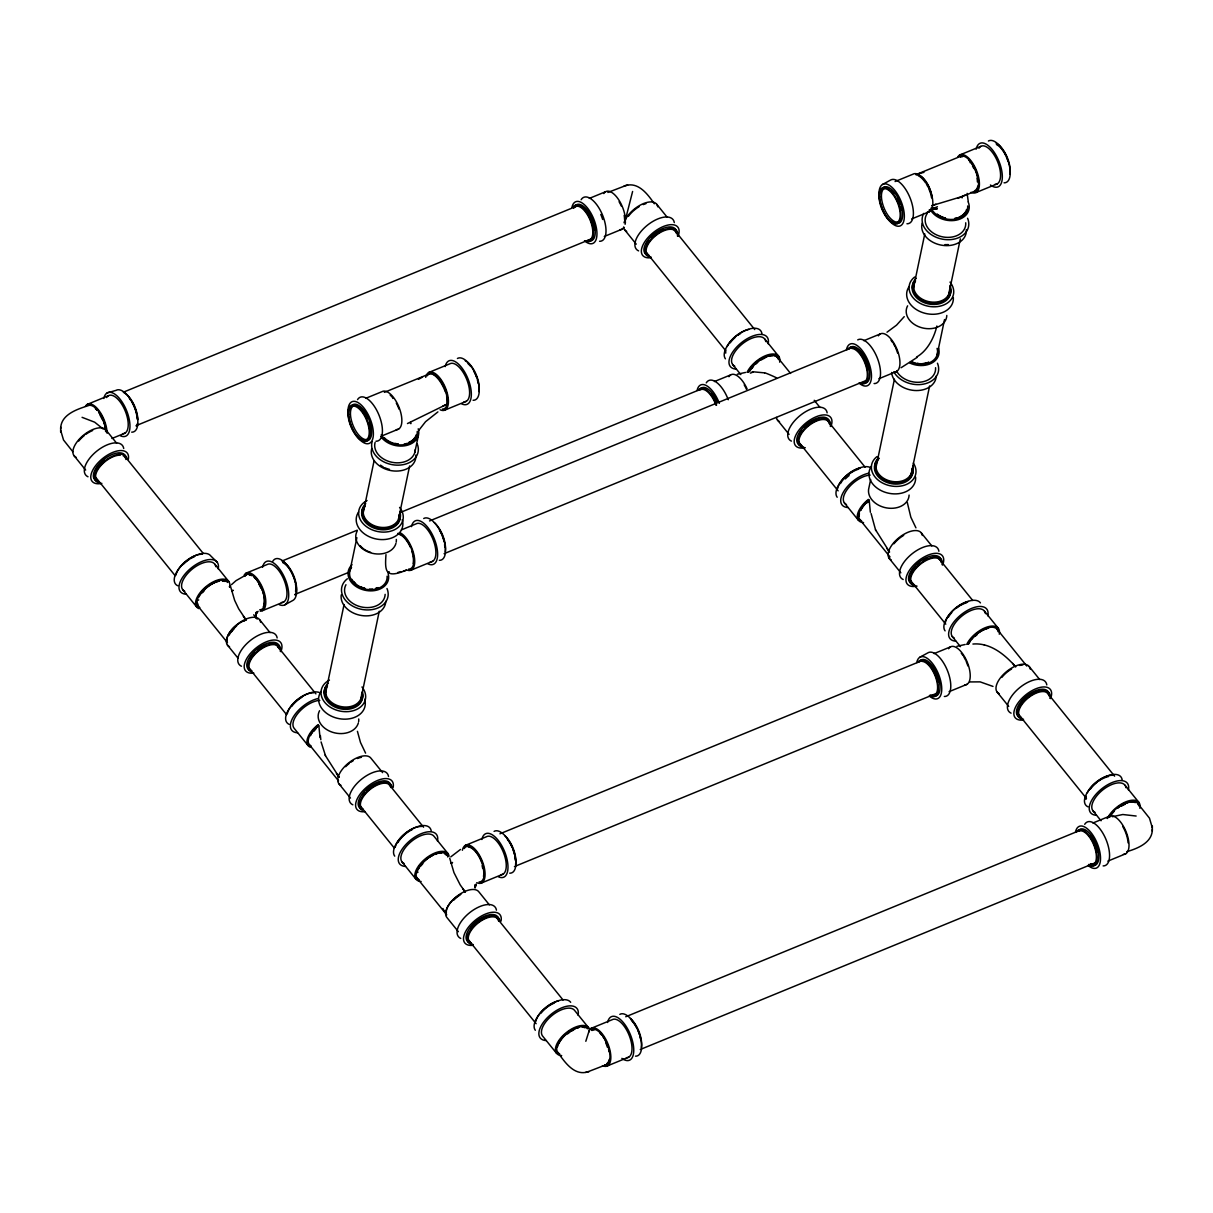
<?xml version="1.0" encoding="UTF-8"?>
<svg xmlns="http://www.w3.org/2000/svg" width="1213" height="1213" viewBox="0 0 1213 1213"><rect width="100%" height="100%" fill="white"/><g stroke="black" fill="none" stroke-linecap="round" stroke-linejoin="round"><path stroke-width="1.5" d="M72.841 451.736L63.516 439.985L60.665 430.312M60.68 428.871C60.574 414.694 77.025 409.251 87.852 405.809A18.953 8.521 67.7 0 1 98.996 411.889A18.953 8.521 67.7 0 1 106.138 430.933M475.117 886.824L475.132 884.702L475.102 888.007L476.178 884.065L474.905 887.067L475.981 885.202M1126.756 851.693C1137.324 848.584 1152.471 842.732 1152.32 829.283M1152.335 827.857L1149.484 818.184L1137.794 803.506M60.65 432.116L60.695 427.006M255.791 617.857L255.837 612.489L256.17 616.75M1152.305 831.148L1152.35 826.053M589.018 1031.899L589.109 1030.838L585.818 1041.285M962.243 196.445L962.106 197.901L962.091 196.521L965.002 195.05M320.353 735.548L320.823 739.687M229.318 586.698L230.409 585.97L234.67 600.405L238.673 608.79L246.087 619.949A18.953 9.901 -35.2 0 0 227.074 640.934M255.807 615.795L256.898 611.868L255.625 614.855L258.111 611.291M449.705 858.167L453.965 872.617L460.182 884.853L465.367 892.162L462.653 888.568M336.41 773.591L339.215 777.336L325.524 755.775L321.081 741.931M886.764 548.321L889.569 552.067L875.513 529.732L871.086 513.554M349.951 570.838L356.88 537.677M325.509 693.351L344.067 604.499M362.93 514.191L374.029 461.046M392.815 398.455L392.906 397.955A18.953 8.521 67.7 0 0 390.146 395.059M360.701 700.068L379.26 611.216M398.516 519.073L409.615 465.944M414.876 452.222L418.379 435.467M870.661 479.544L868.902 487.914A20.5 15.253 11.8 0 0 886.491 507.898A20.5 15.253 11.8 0 0 909.098 495.071M875.862 468.082L894.421 379.229M924.776 233.942L913.283 288.906A18.195 13.54 11.8 0 1 913.753 285.404M970.188 162.724L970.476 161.374M910.675 476.648L929.613 385.946M948.096 297.473L960.347 238.84M937.209 354.575L944.518 319.565M935.92 204.163L931.66 205.71L962.091 196.521M625.544 219.204L632.61 191.457M936.861 326.024C934.162 337.745 927.278 351.073 916.558 357.016M1012.719 663.42L1015.721 666.892C1004.986 654.626 990.263 642.465 972.917 644.042M418.743 430.388L425.551 421.699L437.923 411.904M904.231 316.654L896.528 325.16L887.006 332.21M446.657 396.363L447.263 404.065L407.462 423.549M231.501 584.651L235.989 580.678L246.588 574.628M450.796 856.863L460.47 849.449M917.028 357.471L901.077 367.736M385.977 554.629C384.748 571.49 385.4 578.813 406.006 570.322L403.413 571.005M232.001 591.019L233.275 590.306L231.956 590.852M451.297 863.216L452.555 862.504L451.251 863.065M418.424 379.366L422.488 377.122M882.533 184.467L890.585 180.055A23.578 10.599 67.7 0 1 910.523 199.053A23.578 10.599 67.7 0 1 906.96 223.753M284.994 604.756L293.046 600.344A22.547 10.129 67.7 0 0 291.469 571.975A22.547 10.129 67.7 0 0 272.819 561.21M919.924 657.203L927.99 652.791A23.578 10.599 67.7 0 1 947.914 671.79A23.578 10.599 67.7 0 1 944.351 696.474M82.075 417.333L94.675 422.185L103.257 429.068M442.897 406.052L447.263 404.065A18.968 7.581 65.4 0 1 446.52 406.734M915.845 174.687L960.211 156.477A18.953 8.521 67.7 0 1 976.238 171.746A18.953 8.521 67.7 0 1 973.372 191.609M87.23 404.414L108.397 395.726M589.336 198.401L605.621 191.715M607.849 192.458L626.029 185.483M123.317 392.208L576.918 206.089M136.083 425.672L593.187 238.112M111.96 438.484L124.984 433.132M604.286 236.474L622.208 229.136M365.735 398.319L382.034 391.647A20.5 9.219 67.7 0 1 399.365 408.159A20.5 9.219 67.7 0 1 396.257 429.629M428.614 372.527L449.78 363.839A20.5 9.219 67.7 0 1 467.111 380.351A20.5 9.219 67.7 0 1 464.018 401.821M895.088 181.525L913.01 174.187A20.5 9.219 67.7 0 1 930.341 190.699A20.5 9.219 67.7 0 1 927.232 212.169M959.589 155.067L980.756 146.379M384.354 392.345L428.72 374.15M928.976 210.198L937.437 206.726M957.754 198.386L975.555 191.078M380.7 436.407L398.622 429.053M445.201 409.949L466.383 401.26M911.676 218.947L929.598 211.593M976.177 192.488L997.359 183.8M245.981 573.218L267.148 564.53A20.5 9.219 67.7 0 1 284.479 581.042A20.5 9.219 67.7 0 1 281.386 602.512M714.457 381.534L730.742 374.862M282.023 561.028L357.228 530.187M400.957 512.235L700.007 389.54M197.037 600.632L198.735 599.95M401.412 529.884L416.074 523.864A20.5 9.219 67.7 0 1 433.405 540.376A20.5 9.219 67.7 0 1 430.312 561.846M863.853 340.686L880.138 334M429.569 520.938L851.147 347.964M294.804 594.491L349.01 572.248M262.569 610.624L283.751 601.951M444.094 553.674L867.416 379.987M411.495 569.974L432.662 561.285M878.819 378.759L896.741 371.405M465.261 845.416L486.443 836.743A20.5 9.219 67.7 0 1 503.774 853.255A20.5 9.219 67.7 0 1 500.666 874.725M934.116 653.595L950.401 646.908M499.938 833.801L921.41 660.873M416.332 872.844L418.015 872.147M514.448 866.552L937.679 692.896M481.864 882.837L503.031 874.148M949.082 691.683L966.988 684.329M591.019 1028.397L612.186 1019.708A20.5 9.219 67.7 0 1 629.517 1036.236A20.5 9.219 67.7 0 1 626.424 1057.706M1092.898 823.02L1109.182 816.334M625.726 1016.767L1081.071 829.935M556.919 1046.971L557.555 1046.713A18.195 8.991 -38.9 0 1 578.874 1027.456A17.937 8.855 -38.9 0 0 558.935 1043.21M640.252 1049.503L1095.597 862.67M606.985 1064.408L587.198 1072.049M607.607 1065.818L628.774 1057.13M1107.863 861.109L1125.77 853.755M750.377 373.149L753.258 371.982M764.812 372.937C764.569 372.33 778.109 378.35 776.654 378.001M984.198 644.937L984.471 644.998M243.358 616.356L246.087 619.949A18.953 9.37 -38.9 0 0 243.328 621.253M1112.336 816.713L1122.798 814.514L1136.141 816.031M107.153 392.921L116.039 390.374A22.547 10.129 67.7 0 1 135.098 408.538A22.547 10.129 67.7 0 1 131.701 432.162M932.221 209.03L935.344 208.211L933.51 208.136L937.27 208.56L932.342 209L937.027 208.924L934.51 207.741M397.925 572.43L400.942 571.641M918.908 173.656L923.972 172.337M626.151 185.453C638.887 181.965 648.212 194.914 654.323 203.769M557.722 1052.308C564.257 1061.314 573.597 1075.704 587.077 1072.08M624.179 185.892L627.637 185.119M737.277 374.241L745.525 372.436M956.936 646.302L965.184 644.482M585.591 1072.398L589.048 1071.64M875.771 530.521L875.513 529.732M325.524 755.775L325.16 755.002M1019.511 665.437L1022.862 664.921M969.945 681.933L980.134 681.873L992.992 686.422M752.227 371.709L764.539 372.876M217.203 562.256L210.789 555.948A22.547 11.129 -38.9 0 0 184.224 562.908A22.547 11.129 -38.9 0 0 177.765 585.773M656.718 204.269L667.211 217.279M764.766 339.034L778.761 356.379M814.211 400.29L820.049 407.507M921.304 532.932L931.811 545.926M984.425 611.094L998.42 628.425M1029.215 666.559L1039.708 679.553M1125.012 785.22L1139.007 802.551M777.563 357.335L790.588 373.452M997.222 629.38L1026.82 666.043M673.791 229.287L754.744 329.557M826.356 419.182L865.081 467.141M938.316 557.859L972.72 600.465M1046.122 691.38L1114.595 776.184M645.665 251.546L725.419 350.33M798.23 441.441L838.138 490.856M910.19 580.117L945.791 624.195M1018.01 713.638L1086.484 798.442M859.592 519.27L890.039 556.979M624.574 229.712L636.234 244.147M732.637 364.476L740.794 374.59M777.412 419.941L789.072 434.39M844.384 502.895L858.379 520.225M889.174 558.359L900.834 572.809M952.281 636.537L960.453 646.65M997.071 692.001L1008.731 706.436M1092.868 810.663L1101.04 820.761M214.792 564.151L228.787 581.497M259.567 619.631L270.059 632.625M106.138 430.175L116.63 443.17M382.626 772.636L370.951 758.201A20.5 10.129 -38.9 0 0 346.797 764.508A20.5 10.129 -38.9 0 0 340.929 785.296M448.067 853.694L434.072 836.364A20.5 10.129 -38.9 0 0 409.918 842.686A20.5 10.129 -38.9 0 0 404.05 863.474M489.355 904.837L478.847 891.828A20.5 10.129 -38.9 0 0 456.74 896.422A20.5 10.129 -38.9 0 0 446.718 917.271L458.378 931.705M588.654 1027.82L574.659 1010.49A20.5 10.129 -38.9 0 0 552.537 1015.084A20.5 10.129 -38.9 0 0 542.514 1035.932L556.509 1053.263M253.699 614.809L257.201 619.13M124.894 456.376L203.253 553.431M276.003 644.452L315.896 693.866M389.146 784.599L423.549 827.205M496.951 918.105L563.059 999.997M95.584 477.164L175.142 575.675M249.059 668.166L286.602 714.669M359.836 805.387L394.24 847.993M467.642 938.907L536.131 1023.711M197.84 605.969L227.453 642.647M309.239 744.539L338.518 780.793M417.136 878.182L446.733 914.845M182.647 589.594L196.642 606.925M227.422 645.058L237.93 658.053M73.993 455.618L85.653 470.053M308.026 745.495L294.031 728.164A20.5 10.129 -38.9 0 1 299.505 711.515A20.5 10.129 -38.9 0 1 319.807 700.371M338.821 783.628L350.481 798.078M401.928 861.806L415.923 879.137M410.146 422.564L410.858 423.671L410.449 422.458M915.936 527.852L910.842 517.208L907.309 502.531M365.583 753.121L360.488 742.477L357.426 731.333M442.881 908.492L444.261 911.175M967.14 193.367L968.262 201.646M870.358 512.265L869.281 501.121M320.005 737.534L318.928 726.39M251.531 575.538A17.937 8.066 67.7 0 0 249.12 574.886A18.195 8.173 67.7 0 1 251.455 575.478M258.43 582.316A17.937 8.066 67.7 0 0 256.762 580.026A18.195 8.173 67.7 0 1 258.445 582.346M264.1 603.892A17.937 8.066 67.7 0 0 259.218 583.574A18.195 8.173 67.7 0 1 263.236 606.894M97.146 410.221A17.937 8.066 67.7 0 0 95.387 408.478A18.195 8.173 67.7 0 1 97.131 410.206M98.844 412.329A17.937 8.066 67.7 0 1 105.652 431.631M98.86 412.344A18.195 8.173 67.7 0 1 105.713 430.615M414.603 437.984A17.937 13.343 11.8 0 1 408.508 442.654M398.243 443.943A17.937 13.343 11.8 0 1 395.165 443.397M387.099 576.205A18.953 14.116 11.8 0 1 364.582 588.972A18.953 14.116 11.8 0 1 351.543 567.457M370.602 552.294A18.953 14.632 7.4 0 1 360.246 545.729M388.099 573.567A20.5 15.253 11.8 0 1 364.279 590.079A20.5 15.253 11.8 0 1 352.043 564.697M385.143 594.37A20.5 15.253 11.8 0 1 360.792 606.818A20.5 15.253 11.8 0 1 345.963 584.727M378.289 587.668A18.195 13.54 11.8 0 1 375.514 588.548A17.937 13.343 11.8 0 0 378.229 587.592M372.543 589.033A18.195 13.54 11.8 0 1 369.434 589.093M364.749 588.426A18.195 13.54 11.8 0 1 351.815 579.298M385.779 601.284A22.547 16.785 11.8 0 1 361.868 615.567A22.547 16.785 11.8 0 1 341.262 594.855M386.992 588.517A23.578 17.543 11.8 0 1 360.17 609.032A23.578 17.543 11.8 0 1 347.373 578.768M434.345 522.697A19.469 8.749 67.7 0 1 445.171 551.566M397.925 534.145A18.195 8.173 67.7 0 1 410.312 547.108M411.98 551.551A18.195 8.173 67.7 0 1 412.754 554.523M413.042 555.963A18.195 8.173 67.7 0 1 413.133 563.56M423.716 518.512A22.547 10.129 67.7 0 1 442.775 536.692A22.547 10.129 67.7 0 1 439.364 560.3M411.495 526.624A23.578 10.599 67.7 0 1 433.587 537.192A23.578 10.599 67.7 0 1 428.022 563.893M439.5 530.096A18.195 8.173 67.7 0 1 441.653 534.251M442.26 535.721A18.195 8.173 67.7 0 1 444.094 541.665M444.58 544.531A18.195 8.173 67.7 0 1 444.777 547.215M400.017 532.719A20.5 9.219 67.7 0 1 414.285 556.57A20.5 9.219 67.7 0 1 406.37 569.792M397.697 533.432A18.953 8.521 67.7 0 1 412.344 551.566A18.953 8.521 67.7 0 1 408.69 569.094M395.938 543.394A20.5 15.253 11.8 0 1 370.268 552.749A20.5 15.253 11.8 0 1 357.153 531.142M396.317 539.421A20.5 15.253 11.8 0 1 396.211 542.105M399.213 514.539A18.195 13.54 11.8 0 1 377.622 526.791A18.195 13.54 11.8 0 1 365.098 506.155M397.06 522.636A18.195 13.54 11.8 0 1 390.874 527.367M372.891 526.563A18.195 13.54 11.8 0 1 368.995 524.198M363.855 517.83A18.195 13.54 11.8 0 1 363.293 510.718M399.699 513.357A19.469 14.495 11.8 0 1 378.744 529.399A19.469 14.495 11.8 0 1 363.688 506.958M399.987 512.022A19.469 14.495 11.8 0 1 377.364 527.7A19.469 14.495 11.8 0 1 365.735 503.592M399.577 507.413A22.547 16.785 11.8 0 1 393.8 530.081A22.547 16.785 11.8 0 1 363.051 523.576A22.547 16.785 11.8 0 1 367.054 500.529M402.246 519.695A23.578 17.543 11.8 0 1 376.894 539.118A23.578 17.543 11.8 0 1 358.654 511.947M396.302 403.08A18.953 8.521 67.7 0 1 398.971 409.099M427.31 375.757A18.968 7.581 65.4 0 1 445.353 391.86M429.235 373.938A18.953 8.521 67.7 0 1 445.262 389.206A18.953 8.521 67.7 0 1 442.396 409.069M369.631 437.468A18.195 8.173 67.7 0 1 354.59 428.796A18.195 8.173 67.7 0 1 353.317 405.915M357.865 406.067A18.195 8.173 67.7 0 1 367.797 418.364M369.465 422.806A18.195 8.173 67.7 0 1 370.238 425.778M370.526 427.219A18.195 8.173 67.7 0 1 370.617 434.815M352.801 404.733A19.469 8.749 67.7 0 1 369.268 420.426A19.469 8.749 67.7 0 1 366.326 440.819M354.514 432.798A22.547 10.129 67.7 0 1 353.832 401.306A22.547 10.129 67.7 0 1 373.346 432.359A22.547 10.129 67.7 0 1 355.5 434.375M357.547 399.638A23.578 10.599 67.7 0 1 378.38 413.663A23.578 10.599 67.7 0 1 375.985 441.214M389.449 469.355A19.469 14.495 11.8 0 1 384.688 467.672M383.217 466.929A19.469 14.495 11.8 0 1 380.518 465.155M416.15 434.921A18.195 13.54 11.8 0 1 408.417 442.881M407.083 443.382A18.195 13.54 11.8 0 1 404.187 444.064M398 444.201A18.195 13.54 11.8 0 1 384.369 437.802M415.877 455.042A22.547 16.785 11.8 0 1 392.011 470.78A22.547 16.785 11.8 0 1 371.709 448.643M417.136 443.731A23.578 17.543 11.8 0 1 396.393 465.14A23.578 17.543 11.8 0 1 372.103 441.699M415.286 449.583A20.5 15.253 11.8 0 1 392.678 462.426A20.5 15.253 11.8 0 1 375.09 442.442M418.227 428.796A20.5 15.253 11.8 0 1 406.567 445.444A20.5 15.253 11.8 0 1 381.549 437.529M417.227 431.434A18.953 14.116 11.8 0 1 402.852 444.837A18.953 14.116 11.8 0 1 381.261 434.679M425.718 377.364A20.5 9.219 67.7 0 1 444.928 386.568A20.5 9.219 67.7 0 1 440.076 409.767M468.066 363.703A18.195 8.173 67.7 0 1 470.735 366.493M473.98 371.405A18.195 8.173 67.7 0 1 476.542 377.182M477.452 380.154A18.195 8.173 67.7 0 1 478.089 383.096M434.087 374.787A18.195 8.173 67.7 0 1 436.741 376.561M439.394 379.351A18.195 8.173 67.7 0 1 444.019 387.083M444.64 388.554A18.195 8.173 67.7 0 1 446.748 395.954M457.422 358.487A22.547 10.129 67.7 0 1 476.497 376.667A22.547 10.129 67.7 0 1 473.085 400.275M445.201 366.599A23.578 10.599 67.7 0 1 467.308 377.182A23.578 10.599 67.7 0 1 461.728 403.868M465.231 360.761A19.469 8.749 67.7 0 1 478.877 391.556M364.886 588.35A17.937 13.343 11.8 0 1 360.488 586.804M355.545 583.559A17.937 13.343 11.8 0 1 353.605 581.543M201.328 593.369A17.937 8.855 -38.9 0 1 219.144 581.057M222.479 580.769A17.937 8.855 -38.9 0 1 225.148 581.376M421.047 865.855A16.906 8.355 -38.9 0 1 422.776 863.701M419.091 879.728A18.953 9.37 -38.9 0 1 426.4 858.895A18.953 9.37 -38.9 0 1 447.809 857M446.354 913.146A18.953 9.901 -35.2 0 1 461.061 894.026M453.541 900.334A18.953 9.37 -38.9 0 1 459.863 895.103M421.108 881.502A20.5 10.129 -38.9 0 1 423.913 860.017A20.5 10.129 -38.9 0 1 449.083 856.242M416.969 872.587A18.195 8.991 -38.9 0 1 433.162 855.104M444.383 853.649A18.195 8.991 -38.9 0 1 446.263 855.135M418.349 869.084A17.937 8.855 -38.9 0 1 433.177 855.104M405.476 866.431A23.578 11.645 -38.9 0 1 411.055 839.73A23.578 11.645 -38.9 0 1 437.484 841.094M394.725 856.135A22.547 11.129 -38.9 0 1 408.114 831.466A22.547 11.129 -38.9 0 1 431.206 830.95M395.195 847.371A19.469 9.613 -38.9 0 1 421.639 826.447M398 842.504A18.195 8.991 -38.9 0 1 412.45 829.449M504.714 835.575A19.469 8.749 67.7 0 1 515.54 864.444M507.383 839.381A18.195 8.173 67.7 0 1 512.022 847.129M512.629 848.584A18.195 8.173 67.7 0 1 514.464 854.543M514.949 857.394A18.195 8.173 67.7 0 1 515.146 860.078M494.085 831.39A22.547 10.129 67.7 0 1 513.144 849.555A22.547 10.129 67.7 0 1 509.733 873.178M481.864 839.502A23.578 10.599 67.7 0 1 503.956 850.07A23.578 10.599 67.7 0 1 498.391 876.756M468.294 847.023A18.195 8.173 67.7 0 1 481.849 862.928M482.349 864.429A18.195 8.173 67.7 0 1 483.123 867.401M483.411 868.842A18.195 8.173 67.7 0 1 483.502 876.438M462.365 850.268A20.5 9.219 67.7 0 1 481.576 859.456A20.5 9.219 67.7 0 1 476.739 882.67M464.23 848.539A18.953 8.521 67.7 0 1 480.985 859.805A18.953 8.521 67.7 0 1 479.059 881.957M482.122 865.779A16.906 7.596 67.7 0 1 482.713 868.508M471.114 942.971A18.195 8.991 -38.9 0 1 478.134 922.987A18.195 8.991 -38.9 0 1 498.664 921.167M469.992 941.591A18.195 8.991 -38.9 0 1 467.217 937.846M470.599 928.218A18.195 8.991 -38.9 0 1 484.866 916.922M486.155 916.437A18.195 8.991 -38.9 0 1 488.672 915.739M469.113 942.486A19.469 9.613 -38.9 0 1 476.633 921.092A19.469 9.613 -38.9 0 1 498.604 919.136M473.115 945.276A22.547 11.129 -38.9 0 1 464.958 932.858A22.547 11.129 -38.9 0 1 487.596 913.283A22.547 11.129 -38.9 0 1 501.014 921.167M460.728 938.422A23.578 11.645 -38.9 0 1 469.825 912.54A23.578 11.645 -38.9 0 1 496.435 910.175M473.146 944.533A19.469 9.613 -38.9 0 1 475.814 924.124A19.469 9.613 -38.9 0 1 499.726 920.531M582.255 1027.153A18.195 8.991 -38.9 0 1 584.969 1027.775M231.547 631.73A17.937 8.855 -38.9 0 1 234.412 628.334M310.452 735.457A17.937 8.855 -38.9 0 1 318.852 725.495A18.195 8.991 -38.9 0 0 310.225 735.654M313.97 731.136A16.906 8.355 -38.9 0 1 315.85 729.013M311.195 746.086A18.953 9.37 -38.9 0 1 318.503 725.268M345.644 766.692A18.953 9.37 -38.9 0 1 349.299 763.386M350.602 762.401A18.953 9.37 -38.9 0 1 353.332 760.612M357.471 758.519A18.953 9.37 -38.9 0 1 361.444 757.276M310.149 747.163A20.5 10.129 -38.9 0 1 318.049 724.646M291.605 706.527A18.195 8.991 -38.9 0 1 301.901 697.232M289.149 724.343A22.547 11.129 -38.9 0 1 293.516 703.495A22.547 11.129 -38.9 0 1 319.853 692.684M297.579 732.788A23.578 11.645 -38.9 0 1 293.334 716.928A23.578 11.645 -38.9 0 1 318.261 698.491M287.299 713.729A19.469 9.613 -38.9 0 1 313.742 692.805M362.384 691.592A19.469 14.495 11.8 0 1 339.761 707.27A19.469 14.495 11.8 0 1 328.132 683.177M361.61 694.109A18.195 13.54 11.8 0 1 340.019 706.36A18.195 13.54 11.8 0 1 327.495 685.724M359.457 702.206A18.195 13.54 11.8 0 1 353.286 706.936M342.87 708.256A18.195 13.54 11.8 0 1 339.731 707.695M326.252 697.399A18.195 13.54 11.8 0 1 325.691 690.288M361.974 686.983A22.547 16.785 11.8 0 1 356.197 709.65A22.547 16.785 11.8 0 1 325.448 703.146A22.547 16.785 11.8 0 1 329.451 680.099M364.658 699.264A23.578 17.543 11.8 0 1 339.291 718.687A23.578 17.543 11.8 0 1 321.051 691.516M362.096 692.926A19.469 14.495 11.8 0 1 341.141 708.968A19.469 14.495 11.8 0 1 326.085 686.528M358.335 722.978A20.5 15.253 11.8 0 1 332.665 732.318A20.5 15.253 11.8 0 1 319.565 710.712M358.714 718.991A20.5 15.253 11.8 0 1 358.623 721.674M363.218 809.329A18.195 8.991 -38.9 0 1 370.238 789.345A18.195 8.991 -38.9 0 1 390.768 787.525M361.216 808.844A19.469 9.613 -38.9 0 1 368.737 787.449A19.469 9.613 -38.9 0 1 390.707 785.508M362.338 810.239A19.469 9.613 -38.9 0 1 369.859 788.844A19.469 9.613 -38.9 0 1 391.829 786.888M365.219 811.649A22.547 11.129 -38.9 0 1 357.062 799.215A22.547 11.129 -38.9 0 1 379.699 779.656A22.547 11.129 -38.9 0 1 393.118 787.54M352.831 804.795A23.578 11.645 -38.9 0 1 361.929 778.898A23.578 11.645 -38.9 0 1 388.524 776.532M362.702 794.576A18.195 8.991 -38.9 0 1 364.567 792.256M366.72 790.042A18.195 8.991 -38.9 0 1 371.678 786.115M372.982 785.296A18.195 8.991 -38.9 0 1 376.97 783.28M378.259 782.794A18.195 8.991 -38.9 0 1 380.776 782.097M202.586 592.566A16.906 8.355 -38.9 0 1 204.466 590.443M199.796 607.516A18.953 9.37 -38.9 0 1 205.224 588.29A18.953 9.37 -38.9 0 1 227.574 582.452M229.03 635.339A18.953 9.37 -38.9 0 1 236.641 625.878M198.75 608.592A20.5 10.129 -38.9 0 1 208.818 584.484A20.5 10.129 -38.9 0 1 229.651 587.259M184.755 591.262A20.5 10.129 -38.9 0 1 192.67 568.745A20.5 10.129 -38.9 0 1 215.808 566.698M198.447 605.499A18.195 8.991 -38.9 0 1 197.552 603.24M198.826 597.084A18.195 8.991 -38.9 0 1 219.007 581.133M222.373 580.83A18.195 8.991 -38.9 0 1 225.102 581.436M186.196 594.218A23.578 11.645 -38.9 0 1 191.76 567.532A23.578 11.645 -38.9 0 1 218.204 568.882M175.9 575.159A19.469 9.613 -38.9 0 1 202.344 554.235M183.133 564.515A18.195 8.991 -38.9 0 1 189.198 559.496M190.502 558.662A18.195 8.991 -38.9 0 1 194.489 556.661M282.599 561.452A19.469 8.749 67.7 0 1 294.198 576.979A19.469 8.749 67.7 0 1 295.199 595.083M282.796 562.62A18.195 8.173 67.7 0 1 293.91 577.873M294.395 579.359A18.195 8.173 67.7 0 1 295.184 582.331M295.456 583.771A18.195 8.173 67.7 0 1 295.547 591.368M262.569 567.29A23.578 10.599 67.7 0 1 284.676 577.858A23.578 10.599 67.7 0 1 279.096 604.559M244.192 575.068A20.5 9.219 67.7 0 1 262.296 587.259A20.5 9.219 67.7 0 1 260.219 611.2M244.935 576.327A18.953 8.521 67.7 0 1 261.69 587.608A18.953 8.521 67.7 0 1 259.764 609.76M258.9 584.211A16.906 7.596 67.7 0 1 260.886 588.078M229.545 646.726A20.5 10.129 -38.9 0 1 237.46 624.21A20.5 10.129 -38.9 0 1 260.583 622.163M251.819 670.759A18.195 8.991 -38.9 0 1 258.839 650.774A18.195 8.991 -38.9 0 1 279.369 648.955M277.352 645.316A18.195 8.991 -38.9 0 1 278.262 647.575M247.922 665.649A18.195 8.991 -38.9 0 1 248.059 662.783M249.817 658.341A18.195 8.991 -38.9 0 1 254.214 652.564M257.732 649.395A18.195 8.991 -38.9 0 1 260.279 647.545M261.599 646.711A18.195 8.991 -38.9 0 1 265.571 644.71M269.377 643.527A18.195 8.991 -38.9 0 1 272.758 643.224M249.833 670.273A19.469 9.613 -38.9 0 1 257.353 648.879A19.469 9.613 -38.9 0 1 279.324 646.938M253.835 673.079A22.547 11.129 -38.9 0 1 246.118 659.705A22.547 11.129 -38.9 0 1 270.378 640.509A22.547 11.129 -38.9 0 1 280.9 651.639M241.448 666.225A23.578 11.645 -38.9 0 1 250.545 640.328A23.578 11.645 -38.9 0 1 277.14 637.962M250.955 671.668A19.469 9.613 -38.9 0 1 260.507 648.758A19.469 9.613 -38.9 0 1 280.309 651.396M964.957 212.715A17.937 13.343 11.8 0 1 958.861 217.385A18.195 13.54 11.8 0 0 966.594 209.47M957.542 217.87A17.937 13.343 11.8 0 1 954.692 218.537A18.195 13.54 11.8 0 0 957.527 217.931M945.518 218.128A17.937 13.343 11.8 0 1 937.285 214.261M1109.88 816.804A17.937 8.855 -38.9 0 1 1114.216 811.118M1127.954 802.506A17.937 8.855 -38.9 0 0 1117.689 807.994A18.195 8.991 -38.9 0 1 1135.323 802.506M1129.167 802.202A17.937 8.855 -38.9 0 1 1135.186 802.506M1109.652 817.001A18.195 8.991 -38.9 0 1 1114.065 811.224M968.702 643.815A17.937 8.855 -38.9 0 1 988.595 628.076A18.195 8.991 -38.9 0 0 971.461 639.387M968.474 644.027A18.195 8.991 -38.9 0 1 969.778 641.707M860.805 510.188A17.937 8.855 -38.9 0 1 869.205 500.226M928.582 362.323A17.937 13.343 11.8 0 1 916.755 363.4M749.619 371.527A17.937 8.855 -38.9 0 1 753.516 365.81M754.547 364.704A17.937 8.855 -38.9 0 1 761.825 358.942M765.752 356.971A17.937 8.855 -38.9 0 1 777.351 357.562M972.508 166.06A16.906 7.596 67.7 0 1 973.887 168.592M977.041 178.159A16.906 7.596 67.7 0 1 977.405 181.965M916.528 174.778A18.953 9.431 70.1 0 1 932.069 197.613M918.362 175.749A18.953 8.521 67.7 0 1 925.655 182.92M926.474 184.24A18.953 8.521 67.7 0 1 928.021 187.075M928.718 188.561A18.953 8.521 67.7 0 1 930.447 193.201M930.902 194.747A18.953 8.521 67.7 0 1 931.569 197.795M957.8 156.917A20.5 9.219 67.7 0 1 976.92 171.579A20.5 9.219 67.7 0 1 971.052 192.306M978.967 148.229A20.5 9.219 67.7 0 1 997.071 160.419A20.5 9.219 67.7 0 1 994.994 184.361M960.514 157.174A18.195 8.173 67.7 0 1 962.606 156.659M968.596 159.919A18.195 8.173 67.7 0 1 978.072 181.283M977.814 186.074A18.195 8.173 67.7 0 1 975.252 190.38M996.207 143.301A19.469 8.749 67.7 0 1 1009.853 174.096M988.398 141.026A22.547 10.129 67.7 0 1 1007.472 159.206A22.547 10.129 67.7 0 1 1004.061 182.814M976.177 149.138A23.578 10.599 67.7 0 1 990.763 147.925A23.578 10.599 67.7 0 1 1002.332 177.053A23.578 10.599 67.7 0 1 990.43 185.013M996.404 144.468A18.195 8.173 67.7 0 1 1005.668 155.34M1006.335 156.765A18.195 8.173 67.7 0 1 1008.003 161.208M948.263 244.556A19.469 14.495 11.8 0 1 944.927 244.632M966.336 229.575A22.547 16.785 11.8 0 1 942.471 245.329A22.547 16.785 11.8 0 1 922.153 223.192M967.595 218.279A23.578 17.543 11.8 0 1 944.821 239.522A23.578 17.543 11.8 0 1 923.73 213.397M965.715 222.798A20.5 15.253 11.8 0 1 941.379 236.596A20.5 15.253 11.8 0 1 927.278 213.336M945.336 218.188A18.195 13.54 11.8 0 1 936.997 214.276M968.201 202.01A20.5 15.253 11.8 0 1 956.208 220.175A20.5 15.253 11.8 0 1 930.31 209.561M967.686 205.967A18.953 14.116 11.8 0 1 952.508 219.432A18.953 14.116 11.8 0 1 931.129 208.014M899.015 221.661A18.195 8.173 67.7 0 1 884.535 209.197A18.195 8.173 67.7 0 1 884.292 188.455M891.479 190.38A18.195 8.173 67.7 0 1 894.133 193.155M897.393 198.083A18.195 8.173 67.7 0 1 899.94 203.86M900.865 206.832A18.195 8.173 67.7 0 1 901.502 209.758M882.063 189.031A19.469 8.749 67.7 0 1 900.243 202.965A19.469 8.749 67.7 0 1 894.663 222.661M937.073 348.389A18.953 14.116 11.8 0 1 930.492 362.262A18.953 14.116 11.8 0 1 910.417 362.02M938.559 348.252A20.5 15.253 11.8 0 1 931.432 363.248A20.5 15.253 11.8 0 1 909.735 362.99M935.572 367.706A20.5 15.253 11.8 0 1 920.03 382.201A20.5 15.253 11.8 0 1 896.68 371.223M928.749 362.353A18.195 13.54 11.8 0 1 916.755 363.43M936.239 375.969A22.547 16.785 11.8 0 1 914.284 390.465A22.547 16.785 11.8 0 1 891.616 372.482M937.452 363.203A23.578 17.543 11.8 0 1 923.654 384.096A23.578 17.543 11.8 0 1 893.89 371.891M847.508 349.541A19.469 8.749 67.7 0 1 865.688 363.475A19.469 8.749 67.7 0 1 860.108 383.172M851.829 348.449A18.195 8.173 67.7 0 1 865.885 365.856A18.195 8.173 67.7 0 1 862.367 382.671M855.984 348.419A18.195 8.173 67.7 0 1 863.762 356.561M864.52 357.896A18.195 8.173 67.7 0 1 867.583 365.158M868.008 366.644A18.195 8.173 67.7 0 1 868.644 369.586M866.158 381.473A18.195 8.173 67.7 0 1 864.065 381.974M846.477 349.617A22.547 10.129 67.7 0 1 860.79 348.859A22.547 10.129 67.7 0 1 871.45 377.334A22.547 10.129 67.7 0 1 859.001 383.05M857.727 339.883A23.578 10.599 67.7 0 1 877.651 358.881A23.578 10.599 67.7 0 1 874.088 383.566M849.206 348.844A19.469 8.749 67.7 0 1 866.416 360.428A19.469 8.749 67.7 0 1 864.429 383.187M878.348 335.849A20.5 9.219 67.7 0 1 896.452 348.04A20.5 9.219 67.7 0 1 894.375 371.982M891.024 340.307A18.953 8.521 67.7 0 1 892.783 342.733M893.617 344.052A18.953 8.521 67.7 0 1 895.164 346.903M895.861 348.389A18.953 8.521 67.7 0 1 897.59 353.013M946.807 315.456A20.5 15.253 11.8 0 1 922.441 327.919A20.5 15.253 11.8 0 1 907.612 305.828M949.673 289.225A18.195 13.54 11.8 0 1 928.081 301.476A18.195 13.54 11.8 0 1 915.557 280.84M949.066 294.092A18.195 13.54 11.8 0 1 944.897 300.036M918.332 297.958A18.195 13.54 11.8 0 1 914.875 293.682M949.703 286.784A19.469 14.495 11.8 0 1 930.037 304.22A19.469 14.495 11.8 0 1 914.147 281.643M949.976 285.434A19.469 14.495 11.8 0 1 928.658 302.583A19.469 14.495 11.8 0 1 916.194 278.293M950.037 282.098A22.547 16.785 11.8 0 1 945.291 304.281A22.547 16.785 11.8 0 1 915.193 299.929A22.547 16.785 11.8 0 1 914.678 276.989M953.312 297.503A23.578 17.543 11.8 0 1 925.337 313.379A23.578 17.543 11.8 0 1 909.113 286.632M751.742 368.525A16.906 8.355 -38.9 0 1 753.47 366.371M755.472 364.309A16.906 8.355 -38.9 0 1 757.7 362.384M761.309 359.897A16.906 8.355 -38.9 0 1 765.009 358.032M748.224 372.088A18.953 9.37 -38.9 0 1 765.282 356.698A18.953 9.37 -38.9 0 1 778.503 359.67M747.056 372.33A20.5 10.129 -38.9 0 1 767.677 354.893A20.5 10.129 -38.9 0 1 779.641 362.141M730.211 342.839A18.195 8.991 -38.9 0 1 735.396 337.229M737.883 335.273A18.195 8.991 -38.9 0 1 740.491 333.545M734.744 366.144A20.5 10.129 -38.9 0 1 742.659 343.628A20.5 10.129 -38.9 0 1 765.782 341.581M725.419 358.821A22.547 11.129 -38.9 0 1 738.823 334.136A22.547 11.129 -38.9 0 1 761.9 333.62M736.17 369.101A23.578 11.645 -38.9 0 1 741.75 342.415A23.578 11.645 -38.9 0 1 768.178 343.764M748.815 371.966A18.195 8.991 -38.9 0 1 753.819 365.052M754.926 363.945A18.195 8.991 -38.9 0 1 772.363 355.712M725.753 353.104A19.469 9.613 -38.9 0 1 725.89 350.041M727.133 346.524A19.469 9.613 -38.9 0 1 748.709 329.436M698.127 390.404A19.469 8.749 67.7 0 1 716.58 405.142M700.341 389.813A18.195 8.173 67.7 0 1 716.004 405.233M711.879 393.831A18.195 8.173 67.7 0 1 716.519 401.579M697.081 390.48A22.547 10.129 67.7 0 1 706.709 385.764A22.547 10.129 67.7 0 1 719.339 403.323M706.269 382.868A23.578 10.599 67.7 0 1 728.255 399.729M699.81 389.707A19.469 8.749 67.7 0 1 717.019 401.291M728.952 376.697A20.5 9.219 67.7 0 1 747.072 388.888M744.221 384.915A18.953 8.521 67.7 0 1 746.465 389.237M779.519 421.608A20.5 10.129 -38.9 0 1 776.396 417.408M801.808 445.641A18.195 8.991 -38.9 0 1 808.828 425.657A18.195 8.991 -38.9 0 1 829.358 423.837M799.2 434.375A18.195 8.991 -38.9 0 1 801.293 430.888M804.204 427.446A18.195 8.991 -38.9 0 1 810.269 422.427M811.588 421.593A18.195 8.991 -38.9 0 1 815.561 419.592M816.849 419.107A18.195 8.991 -38.9 0 1 819.366 418.409M825.462 418.712A18.195 8.991 -38.9 0 1 827.342 420.198M799.822 445.156A19.469 9.613 -38.9 0 1 807.327 423.762A19.469 9.613 -38.9 0 1 829.313 421.821M803.84 447.203A19.469 9.613 -38.9 0 1 808.449 425.156A19.469 9.613 -38.9 0 1 830.283 426.279M805.28 447.703A22.547 11.129 -38.9 0 1 795.652 435.528A22.547 11.129 -38.9 0 1 819.867 415.513A22.547 11.129 -38.9 0 1 830.89 426.521M791.422 441.107A23.578 11.645 -38.9 0 1 800.519 415.21A23.578 11.645 -38.9 0 1 827.13 412.845M867.234 502.728A16.906 8.355 -38.9 0 1 869.463 500.802M861.548 520.817A18.953 9.37 -38.9 0 1 868.857 499.999M893.89 543.803A18.953 9.37 -38.9 0 1 903.685 535.342M863.565 522.591A20.5 10.129 -38.9 0 1 868.402 499.377M840.457 483.593A18.195 8.991 -38.9 0 1 841.958 481.258M842.853 480.09A18.195 8.991 -38.9 0 1 844.87 477.816M848.372 474.647A18.195 8.991 -38.9 0 1 858.804 469.082M859.289 516.541A18.195 8.991 -38.9 0 1 859.426 513.675M860.578 510.385A18.195 8.991 -38.9 0 1 869.084 500.302M846.507 504.563A20.5 10.129 -38.9 0 1 848.19 488.187A20.5 10.129 -38.9 0 1 870.161 475.102M845.37 478.908A19.469 9.613 -38.9 0 1 849.115 475.526M837.182 497.239A22.547 11.129 -38.9 0 1 845.961 476.209A22.547 11.129 -38.9 0 1 870.221 467.414M847.932 507.519A23.578 11.645 -38.9 0 1 843.687 491.659A23.578 11.645 -38.9 0 1 868.614 473.222M837.652 488.46A19.469 9.613 -38.9 0 1 860.472 467.854M912.737 466.323A19.469 14.495 11.8 0 1 890.115 482.001A19.469 14.495 11.8 0 1 878.485 457.908M911.964 468.84A18.195 13.54 11.8 0 1 890.372 481.091A18.195 13.54 11.8 0 1 877.848 460.455M911.357 473.707A18.195 13.54 11.8 0 1 907.188 479.651M884.277 480.151A18.195 13.54 11.8 0 1 877.166 473.297M875.71 468.552A18.195 13.54 11.8 0 1 876.044 465.019M913.328 463.078A22.547 16.785 11.8 0 1 906.551 484.381A22.547 16.785 11.8 0 1 877.044 479.135A22.547 16.785 11.8 0 1 876.984 456.604M915.603 477.118A23.578 17.543 11.8 0 1 887.628 492.994A23.578 17.543 11.8 0 1 871.404 466.247M912.949 470.235A19.469 14.495 11.8 0 1 887.4 482.622A19.469 14.495 11.8 0 1 879.258 458.347M891.282 560.027A20.5 10.129 -38.9 0 1 899.197 537.511A20.5 10.129 -38.9 0 1 922.335 535.464M913.571 584.06A18.195 8.991 -38.9 0 1 920.591 564.075A18.195 8.991 -38.9 0 1 941.121 562.256M911.57 583.574A19.469 9.613 -38.9 0 1 919.09 562.18A19.469 9.613 -38.9 0 1 941.061 560.239M915.603 585.621A19.469 9.613 -38.9 0 1 920.212 563.575A19.469 9.613 -38.9 0 1 942.046 564.697M917.043 586.122A22.547 11.129 -38.9 0 1 907.415 573.946A22.547 11.129 -38.9 0 1 931.614 553.932A22.547 11.129 -38.9 0 1 942.653 564.94M903.185 579.526A23.578 11.645 -38.9 0 1 912.282 553.628A23.578 11.645 -38.9 0 1 938.892 551.263M910.948 572.794A18.195 8.991 -38.9 0 1 914.92 566.987M917.073 564.773A18.195 8.991 -38.9 0 1 919.469 562.696M923.336 560.012A18.195 8.991 -38.9 0 1 927.323 558.01M937.224 557.146A18.195 8.991 -38.9 0 1 939.089 558.617M975.131 636.37A16.906 8.355 -38.9 0 1 977.36 634.444M967.883 644.148A18.953 9.37 -38.9 0 1 984.941 628.759A18.953 9.37 -38.9 0 1 998.163 631.73M1001.786 677.445A18.953 9.37 -38.9 0 1 1011.581 668.97M966.716 644.391A20.5 10.129 -38.9 0 1 987.337 626.954A20.5 10.129 -38.9 0 1 999.285 634.202M948.354 617.22A18.195 8.991 -38.9 0 1 951.72 612.58M956.269 608.274A18.195 8.991 -38.9 0 1 958.831 606.424M960.15 605.605A18.195 8.991 -38.9 0 1 966.7 602.709M954.404 638.205A20.5 10.129 -38.9 0 1 962.318 615.688A20.5 10.129 -38.9 0 1 985.441 613.626M945.079 630.866A22.547 11.129 -38.9 0 1 956.102 607.94A22.547 11.129 -38.9 0 1 980.438 602.891M955.829 641.161A23.578 11.645 -38.9 0 1 961.409 614.46A23.578 11.645 -38.9 0 1 987.837 615.825M945.549 622.102A19.469 9.613 -38.9 0 1 968.368 601.496M917.771 662.465A19.469 8.749 67.7 0 1 935.951 676.399A19.469 8.749 67.7 0 1 930.371 696.095M922.092 661.373A18.195 8.173 67.7 0 1 936.754 681.009A18.195 8.173 67.7 0 1 930.174 694.928M928.885 663.117A18.195 8.173 67.7 0 1 935.511 672.214M936.178 673.64A18.195 8.173 67.7 0 1 937.831 678.082M938.255 679.568A18.195 8.173 67.7 0 1 938.907 682.494M936.421 694.382A18.195 8.173 67.7 0 1 934.328 694.897M916.74 662.525A22.547 10.129 67.7 0 1 931.053 661.767A22.547 10.129 67.7 0 1 941.713 690.242A22.547 10.129 67.7 0 1 929.264 695.974M919.469 661.767A19.469 8.749 67.7 0 1 936.679 673.351A19.469 8.749 67.7 0 1 934.692 696.095M948.611 648.758A20.5 9.219 67.7 0 1 966.716 660.949A20.5 9.219 67.7 0 1 964.638 684.905M961.287 653.231A18.953 8.521 67.7 0 1 963.046 655.642M963.88 656.961A18.953 8.521 67.7 0 1 965.427 659.811M966.124 661.297A18.953 8.521 67.7 0 1 967.853 665.922M999.178 693.669A20.5 10.129 -38.9 0 1 1007.093 671.153A20.5 10.129 -38.9 0 1 1030.231 669.091M1021.467 717.702A18.195 8.991 -38.9 0 1 1028.488 697.718A18.195 8.991 -38.9 0 1 1049.018 695.898M1019.466 717.217A19.469 9.613 -38.9 0 1 1026.986 695.822A19.469 9.613 -38.9 0 1 1048.957 693.866M1023.499 719.264A19.469 9.613 -38.9 0 1 1028.108 697.202A19.469 9.613 -38.9 0 1 1049.942 698.324M1023.469 720.006A22.547 11.129 -38.9 0 1 1015.766 706.648A22.547 11.129 -38.9 0 1 1040.026 687.437A22.547 11.129 -38.9 0 1 1050.549 698.582M1011.081 713.153A23.578 11.645 -38.9 0 1 1020.178 687.271A23.578 11.645 -38.9 0 1 1046.789 684.905M1018.859 706.421A18.195 8.991 -38.9 0 1 1022.817 700.629M1023.863 699.492A18.195 8.991 -38.9 0 1 1031.232 693.654M1032.566 692.911A18.195 8.991 -38.9 0 1 1039.025 690.47M85.426 406.249A20.5 9.219 67.7 0 1 98.314 409.721A20.5 9.219 67.7 0 1 107.062 433.041M129.336 398.364A18.195 8.173 67.7 0 1 131.034 400.684M131.823 401.958A18.195 8.173 67.7 0 1 137.099 419.061M106.608 397.561A20.5 9.219 67.7 0 1 124.712 409.751A20.5 9.219 67.7 0 1 122.634 433.708M103.818 398.486A23.578 10.599 67.7 0 1 125.925 409.054A23.578 10.599 67.7 0 1 120.345 435.74M123.847 392.648A19.469 8.749 67.7 0 1 137.812 419.683M137.494 423.428A19.469 8.749 67.7 0 1 136.447 426.279M100.148 415.407A16.906 7.596 67.7 0 1 102.135 419.258M100.421 482.865A19.469 9.613 -38.9 0 1 103.09 462.471A19.469 9.613 -38.9 0 1 127.001 458.878M123.165 455.77A18.195 8.991 -38.9 0 1 125.94 459.515M98.389 481.318A18.195 8.991 -38.9 0 1 100.361 466.201A18.195 8.991 -38.9 0 1 120.436 455.163M97.267 479.923A18.195 8.991 -38.9 0 1 95.387 478.453M95.782 470.038A18.195 8.991 -38.9 0 1 104.288 459.939M101.862 483.381A22.547 11.129 -38.9 0 1 91.839 472.13A22.547 11.129 -38.9 0 1 114.34 451.812A22.547 11.129 -38.9 0 1 128.29 459.515M88.003 476.77A23.578 11.645 -38.9 0 1 97.101 450.872A23.578 11.645 -38.9 0 1 123.711 448.522M96.403 480.833A19.469 9.613 -38.9 0 1 103.909 459.439A19.469 9.613 -38.9 0 1 125.894 457.483M76.101 457.286A20.5 10.129 -38.9 0 1 84.015 434.77A20.5 10.129 -38.9 0 1 107.153 432.707M78.709 441.047A18.953 9.37 -38.9 0 1 84.47 435.376M85.789 434.375A18.953 9.37 -38.9 0 1 92.658 430.494M561.695 1055.613A20.5 10.129 -38.9 0 1 564.485 1034.143A20.5 10.129 -38.9 0 1 589.67 1030.353M546.062 1040.542A23.578 11.645 -38.9 0 1 551.642 1013.856A23.578 11.645 -38.9 0 1 578.07 1015.22M535.312 1030.262A22.547 11.129 -38.9 0 1 546.335 1007.336A22.547 11.129 -38.9 0 1 570.671 1002.287M535.782 1021.498A19.469 9.613 -38.9 0 1 558.602 1000.877M540.983 1013.128A18.195 8.991 -38.9 0 1 554.356 1002.999M559.678 1053.854A18.953 9.37 -38.9 0 1 565.091 1034.628A18.953 9.37 -38.9 0 1 587.441 1028.776M567.593 1033.84A16.906 8.355 -38.9 0 1 569.974 1032.111M571.202 1031.353A16.906 8.355 -38.9 0 1 573.673 1030.019M630.457 1018.541A19.469 8.749 67.7 0 1 641.283 1047.426M631.366 1020.406A18.195 8.173 67.7 0 1 637.098 1028.685M637.765 1030.11A18.195 8.173 67.7 0 1 639.433 1034.553M639.858 1036.038A18.195 8.173 67.7 0 1 640.494 1038.965M591.944 1030.504A18.195 8.173 67.7 0 1 594.036 1030.004M600.026 1033.264A18.195 8.173 67.7 0 1 601.8 1035.22M602.649 1036.327A18.195 8.173 67.7 0 1 604.286 1038.813M605.044 1040.148A18.195 8.173 67.7 0 1 608.092 1047.41M608.517 1048.896A18.195 8.173 67.7 0 1 609.153 1051.823M609.244 1059.419A18.195 8.173 67.7 0 1 606.667 1063.71M619.828 1014.371A22.547 10.129 67.7 0 1 638.887 1032.536A22.547 10.129 67.7 0 1 635.491 1056.159M607.607 1022.483A23.578 10.599 67.7 0 1 622.193 1021.27A23.578 10.599 67.7 0 1 633.762 1050.382A23.578 10.599 67.7 0 1 621.86 1058.358M589.215 1030.246A20.5 9.219 67.7 0 1 608.35 1044.924A20.5 9.219 67.7 0 1 602.482 1065.651M591.641 1029.807A18.953 8.521 67.7 0 1 607.668 1045.09A18.953 8.521 67.7 0 1 604.802 1064.938M605.924 1043.256A16.906 7.596 67.7 0 1 607.47 1047.38M1107.393 818.184A20.5 9.219 67.7 0 1 1125.497 830.374A20.5 9.219 67.7 0 1 1123.42 854.331M1078.782 831.299A18.195 8.173 67.7 0 1 1094.93 848.19A18.195 8.173 67.7 0 1 1088.956 864.353M1078.251 831.193A19.469 8.749 67.7 0 1 1095.46 842.777A19.469 8.749 67.7 0 1 1093.474 865.521M1076.553 831.891A19.469 8.749 67.7 0 1 1094.733 845.825A19.469 8.749 67.7 0 1 1089.153 865.521M1075.522 831.951A22.547 10.129 67.7 0 1 1089.835 831.193A22.547 10.129 67.7 0 1 1100.494 859.668A22.547 10.129 67.7 0 1 1088.046 865.4M1084.71 824.34A23.578 10.599 67.7 0 1 1105.528 838.365A23.578 10.599 67.7 0 1 1103.133 865.9M1095.203 863.808A18.195 8.173 67.7 0 1 1090.654 863.656M1090.32 835.317A18.195 8.173 67.7 0 1 1097.689 851.92M1122.662 826.387A18.953 8.521 67.7 0 1 1128.09 842.868M1085.999 799.291A19.469 9.613 -38.9 0 1 1086.135 796.228M1087.364 792.696A19.469 9.613 -38.9 0 1 1112.579 775.289M1090.442 789.011A18.195 8.991 -38.9 0 1 1096.855 782.4M1098.114 781.445A18.195 8.991 -38.9 0 1 1100.737 779.732M1102.056 778.973A18.195 8.991 -38.9 0 1 1108.515 776.532M1087.985 806.827A22.547 11.129 -38.9 0 1 1096.688 782.067A22.547 11.129 -38.9 0 1 1122.146 779.807M1096.416 815.272A23.578 11.645 -38.9 0 1 1101.995 788.586A23.578 11.645 -38.9 0 1 1128.424 789.951M1094.99 812.331A20.5 10.129 -38.9 0 1 1102.89 789.815A20.5 10.129 -38.9 0 1 1126.028 787.753M1107.302 818.517A20.5 10.129 -38.9 0 1 1127.923 801.08A20.5 10.129 -38.9 0 1 1139.871 808.313M1109.091 817.077A18.953 9.37 -38.9 0 1 1126.21 802.612A18.953 9.37 -38.9 0 1 1138.749 805.857M1121.555 806.084A16.906 8.355 -38.9 0 1 1125.239 804.219M624.013 222.752A20.5 10.129 -38.9 0 1 641.95 204.254A20.5 10.129 -38.9 0 1 657.734 206.817M626.681 231.38A20.5 10.129 -38.9 0 1 623.558 227.18M648.97 255.412A18.195 8.991 -38.9 0 1 655.99 235.428A18.195 8.991 -38.9 0 1 676.52 233.609M646.362 244.131A18.195 8.991 -38.9 0 1 648.455 240.659M651.366 237.217A18.195 8.991 -38.9 0 1 657.431 232.183M658.75 231.365A18.195 8.991 -38.9 0 1 662.723 229.363M646.969 254.927A19.469 9.613 -38.9 0 1 654.489 233.533A19.469 9.613 -38.9 0 1 676.46 231.592M650.972 257.717A22.547 11.129 -38.9 0 1 643.269 244.359A22.547 11.129 -38.9 0 1 667.529 225.148A22.547 11.129 -38.9 0 1 678.052 236.292M638.584 250.879A23.578 11.645 -38.9 0 1 647.681 224.981A23.578 11.645 -38.9 0 1 674.292 222.616M651.002 256.974A19.469 9.613 -38.9 0 1 655.611 234.928A19.469 9.613 -38.9 0 1 677.445 236.035M628.364 216.369A18.953 9.37 -38.9 0 1 639.084 206.68M643.239 204.603A18.953 9.37 -38.9 0 1 645.923 203.663M572.991 207.256A19.469 8.749 67.7 0 1 591.156 221.206A19.469 8.749 67.7 0 1 585.591 240.887M573.628 208.318A18.195 8.173 67.7 0 1 589.7 219.128A18.195 8.173 67.7 0 1 587.85 240.386M581.452 206.134A18.195 8.173 67.7 0 1 588.441 213.018M589.245 214.276A18.195 8.173 67.7 0 1 590.716 217.006M591.383 218.446A18.195 8.173 67.7 0 1 594.461 230.091M591.641 239.188A18.195 8.173 67.7 0 1 589.533 239.689M571.96 207.332A22.547 10.129 67.7 0 1 586.258 206.574A22.547 10.129 67.7 0 1 596.932 235.049A22.547 10.129 67.7 0 1 584.484 240.765M581.133 199.72A23.578 10.599 67.7 0 1 601.966 213.731A23.578 10.599 67.7 0 1 599.571 241.281M600.769 214.443A20.5 9.219 67.7 0 1 602.634 219.447M574.689 206.559A19.469 8.749 67.7 0 1 591.899 218.143A19.469 8.749 67.7 0 1 589.912 240.902M603.831 193.564A20.5 9.219 67.7 0 1 616.72 197.022A20.5 9.219 67.7 0 1 625.453 220.341M625.423 221.752A20.5 9.219 67.7 0 1 625.104 224.284M623.998 227.286A20.5 9.219 67.7 0 1 619.858 229.697M619.1 201.767A18.953 8.521 67.7 0 1 621.329 206.104M624.179 215.338A18.953 8.521 67.7 0 1 624.589 219.598M389.115 572.111L387.675 572.278L389.115 572.111M255.898 579.026A17.937 8.066 67.7 0 0 254.139 577.297A18.195 8.173 67.7 0 1 255.882 579.01M348.753 414.391A18.195 8.173 67.7 0 0 364.249 440.319A18.195 8.173 67.7 0 0 363.961 414.907A18.195 8.173 67.7 0 0 348.753 414.391M348.025 413.769A19.469 8.749 67.7 0 0 364.628 441.517A19.469 8.749 67.7 0 0 364.309 414.315A19.469 8.749 67.7 0 0 348.025 413.769M437.059 853.634A18.195 8.991 -38.9 0 0 434.481 854.528A17.937 8.855 -38.9 0 1 437.014 853.649M441.668 853.027A18.195 8.991 -38.9 0 0 438.287 853.33A17.937 8.855 -38.9 0 1 441.562 853.057M912.267 362.126A17.937 13.343 11.8 0 0 915.239 363.066A18.195 13.54 11.8 0 1 912.191 362.156M879.728 196.931A18.195 8.173 67.7 0 0 895.224 222.858A18.195 8.173 67.7 0 0 894.936 197.446A18.195 8.173 67.7 0 0 879.728 196.931M879 196.324A19.469 8.749 67.7 0 0 895.603 224.056A19.469 8.749 67.7 0 0 895.285 196.855A19.469 8.749 67.7 0 0 879 196.324M878.97 194.125A22.547 10.129 67.7 0 0 898.181 226.255A22.547 10.129 67.7 0 0 897.817 194.762A22.547 10.129 67.7 0 0 878.97 194.125"/></g></svg>
